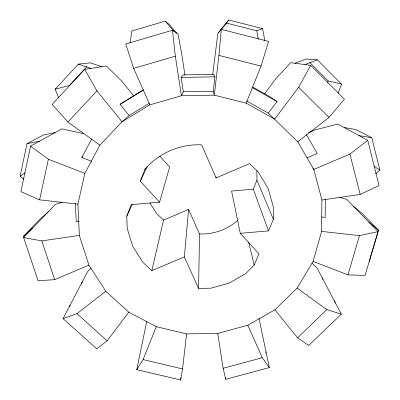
<?xml version="1.0" encoding="UTF-8"?>
<svg xmlns="http://www.w3.org/2000/svg" width="400" height="400" viewBox="0 0 400 400"><rect width="100%" height="100%" fill="white"/><g stroke="black" fill="none" stroke-linecap="round" stroke-linejoin="round"><path stroke-width="0.6" d="M149.265 103.31L129.155 115.54L122.05 121.775L99.875 145.19L84.85 173.33L77.905 204.13L79.345 235.42L88.9 265.095L105.78 291.22L128.76 312.17L156.3 326.68L186.605 333.895L217.765 333.4L247.82 325.22L274.86 309.82L297.125 288.115L313.095 261.41L321.6 231.39L321.9 200.01L313.815 169.415L297.73 141.765L268.31 113.1L246.655 100.97M325.385 199.35L325.195 217.395L321.585 216.99M256.9 170.755L256.95 180.235L253.27 189.175L231.575 191.065L240.285 233.315L258.935 253.77L254.18 265.12L245.51 273.705L229.125 283.155L210.845 288.185L198.565 288.385L199.515 233.92L188.58 209.415L163.555 220.095L151.855 270.64L142.87 262.335L132.79 246.42L127.205 228.435L126.78 216.24L131.25 204.635L159.595 202.175L169.635 166.955L159.78 156.175M146.745 321.37L136.755 369.65L180.67 380L180.83 377.565M198.565 288.385L184.345 256.925L188.58 209.415M149.885 104.855L133.665 68.365L125.735 43.98L172.455 30.26L175.355 56.195L181.405 95.745L183.29 91.78L181.105 77.43L183.185 74.88L213.77 74.335L214.95 76.825L213.28 91.25L214.31 95.165L218.92 55.415L221.31 29.375L268.565 41.4L261.08 66.085L246.17 103.16L214.31 95.165L181.405 95.745L149.885 104.855L122.05 121.775L96.965 90.91L84.665 69.375L52.215 104.365L67.885 122.015L99.875 145.19M212.695 74.775L217.855 33.38L221.31 29.375M180.67 380L182.54 368.92L186.605 333.895M130.045 43.14L131.815 30.995L165.215 21.16L168.87 24.065L176.865 33.28M265.775 352.935L266.005 351.72M24.02 179.335L20.11 176.27L26.98 143.705L43.68 134.89L55.105 132.59M83.98 133.72L61.805 128.885L30.55 146.17L20.915 191.64L39.59 199.845L77.905 204.13M39.59 199.845L48.38 159.255L30.55 146.17M347.97 274.87L359.44 235.625L378.03 231.635L365.055 275.43L347.97 274.87L313.095 261.41M369.24 261.55L378.525 230.2L362.09 213.45L353.41 206.265M69.595 306.76L70.145 305.065M81.585 284.01L82.325 281.71M327.54 82.62L328.16 80.915L309.765 62.49M338.185 93.23L341.525 84.11L317.355 59.835L306.26 58.98L294.99 63.255M159.595 202.175L140.26 181.235L145.34 168.335M136.755 369.65L143.065 359.59L156.3 326.68M240.285 233.315L268.53 230.885L273.365 219.35L273.345 207.1L268.29 188.78L258.5 172.31L249.515 163.62L216.1 177.95L201.64 144.85C180.33 143.805 158.56 153.095 144.8 169.445M126.78 216.24L132.225 204.385M140.26 181.235L147.16 166.84M128.76 312.17L107.11 340.82L96.715 348.81L63.075 318.61L87.615 271.57L91.14 268.08M91.66 161.325L81.845 157.525L91.74 138.895M246.17 103.16L274.655 119.11L298.665 87.335L310.64 65.34L344.465 99.215L328.96 117.45L297.73 141.765M264.71 93.575L275.86 78.695L290.735 62.685L310.64 65.34M268.31 113.1L277.01 101.55L269.88 96.695L252.58 86.97M218.595 32.525L228.805 20L262.59 28.62L264.8 40.705M220.305 30.535L228.805 20M58.595 97.605L55.175 89.185L78.36 64.12L90.37 62.85L101.755 66.71M87.005 66.475L69.35 85.515L55.175 89.185M67.885 122.015L96.965 90.91M88.9 265.095L54.665 279.655L38.095 280.765L23.615 237.53L55.575 204.235L62.025 202.24M24.02 237.275L23.63 236.11L40.325 218.845L48.705 211.39M237.74 220.375C227.415 229.47 213.335 234.64 199.515 233.92M297.595 337.8L326.83 309.635L341.35 314.15L308.705 345.46L297.595 337.8L274.86 309.82M23.63 236.11L32.84 227.92M81.845 157.525L82.76 156.715M375.595 173.73L379.89 170.12L371.81 137.73L355.7 129.465L344.15 127.555M63.075 318.61L76.97 313.65L105.78 291.22M312.97 168.515L313.815 169.415L349.895 154.065L367.74 140.33L379.07 185.56L360.2 194.42L321.9 200.01M20.11 176.27L25.18 172.79M129.155 115.54L120.06 104.315L143.31 89.845M120.06 104.315L143.385 90.075M308.42 132.79L315.305 129.835L337.715 124.075L367.74 140.33M306.965 157.855L317.245 153.47L306.335 134.63M151.855 270.64L184.345 256.925M304.865 64.57L317.355 59.835M226.26 23.02L256.76 30.795L262.59 28.62M133.665 68.365L175.355 56.195M223.1 368.285L262.265 357.72L269.345 367.58L225.775 379.3L223.1 368.285L217.765 333.4M26.98 143.705L39.595 141.165M84.665 69.375L106.4 65.985L122.065 81.43L133.715 95.895M79.21 221.125L76.225 221.565L75.39 203.57M23.615 237.53L41.835 240.9L79.345 235.42M181.105 77.43L214.95 76.825M183.29 91.78L213.28 91.25M321.6 231.39L359.44 235.625M359.045 135.625L371.81 137.73M143.065 359.59L182.54 368.92M328.16 80.915L341.525 84.11M218.92 55.415L261.08 66.085M339.605 197.38L346.67 199.32L378.03 231.635M78.36 64.12L90.97 68.395M48.38 159.255L84.85 173.33M252.06 87.52L277.01 101.55M373.795 166.02L379.89 170.12M172.455 30.26L178.065 34.1L181.885 54.945L184.965 75.27M297.125 288.115L326.83 309.635M368.975 222.305L378.525 230.2M76.97 313.65L107.11 340.82M311.98 263.17L316.94 267.815L341.35 314.15M163.555 220.095L156.66 213.63L149.91 202.8M298.665 87.335L328.96 117.45M165.215 21.16L174.085 31.375M247.82 325.22L262.265 357.72M256.95 180.235L273.365 219.35M253.27 189.175L268.53 230.885M334.32 300.805L335.135 303.05M322.2 277.8L322.82 279.51M41.835 240.9L54.665 279.655M349.895 154.065L360.2 194.42M248.685 242.255L254.18 265.12M258.985 318.38L269.345 367.58M256.76 30.795L258.31 39.195M215.97 176.71L216.1 177.95M225.645 377.475L225.775 379.3"/></g></svg>
